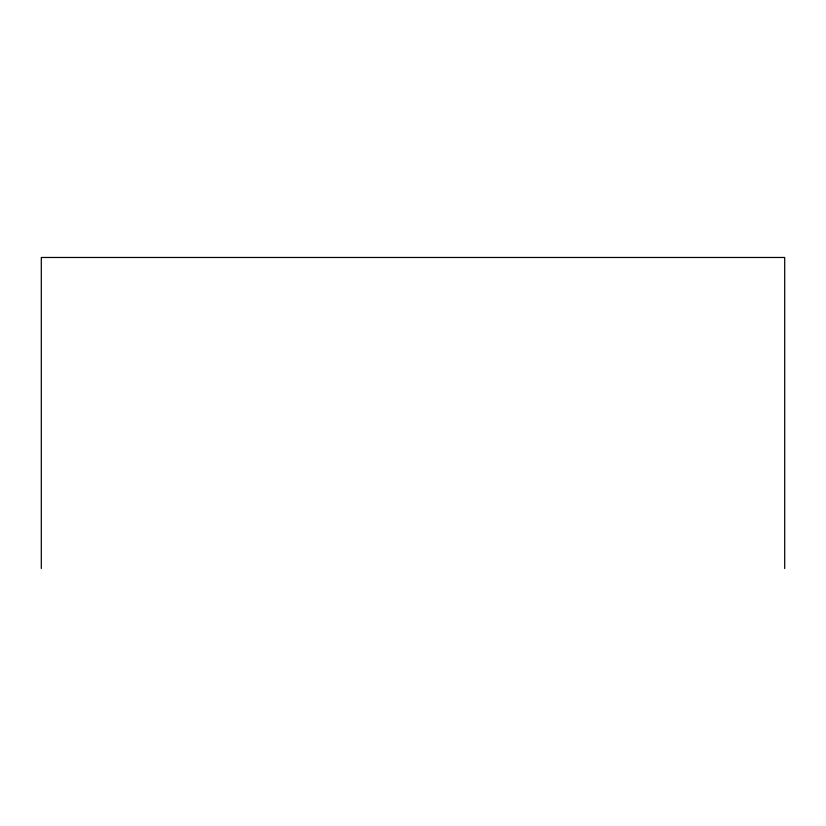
<?xml version="1.0" encoding="UTF-8"?>
<svg xmlns="http://www.w3.org/2000/svg" width="826" height="826" viewBox="0 0 826 826"><rect width="100%" height="100%" fill="white"/><g stroke="black" fill="none" stroke-linecap="round" stroke-linejoin="round"><path stroke-width="1.24" d="M784.7 568.525L784.7 257.475L41.3 257.475L41.3 568.525"/></g></svg>
